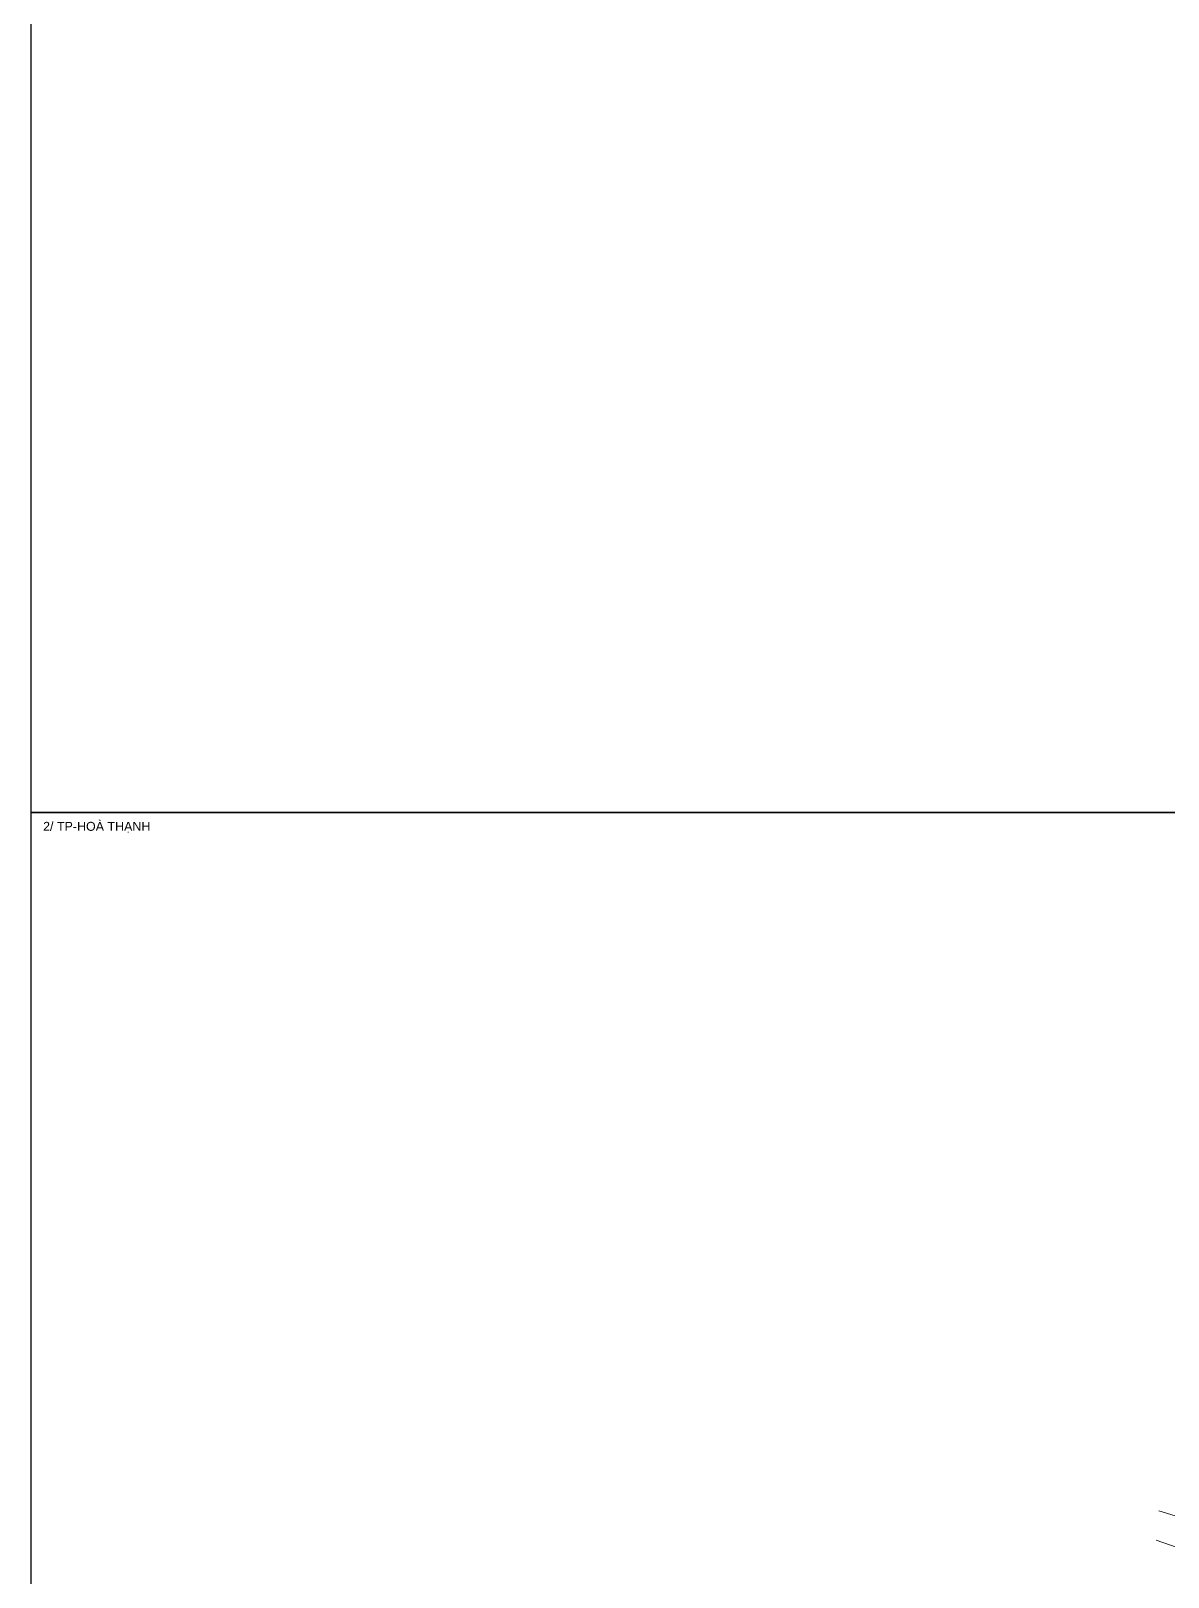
# Model space of a CAD drawing. Header units: inches. Extents: x 595615 to 1194060, y 1190840 to 2385448.
# Drawn here: x 596229 to 596611, y 1192185 to 1192704 of the extents above; entities that cross this region are included whole.
import ezdxf
from ezdxf.enums import TextEntityAlignment as Align

# ---------------------------------------------------------------- set-up
doc = ezdxf.new("R2010")
doc.units = ezdxf.units.IN
doc.header["$MEASUREMENT"] = 0
doc.layers.get('Defpoints').update_dxf_attribs({"color": 1})
doc.layers.add('KHUNG IN', color=7, linetype='Continuous', lineweight=20)
doc.layers.add('Nen_PHUTHANH-TP', color=8, linetype='Continuous', lineweight=5)
doc.styles.add('GHI CHU', font='VHELVEN_0.TTF', dxfattribs={"height": 1.25})

msp = doc.modelspace()

# ---------------------------------------------------------------- linework, layer by layer
at = {"layer": 'Defpoints'}
for points in [[(597361.233, 1192441.604), (597361.233, 1193242.556), (596228.852, 1193242.556), (596228.852, 1192441.604)], [(597361.233, 1191640.651), (597361.233, 1192441.604), (596228.852, 1192441.604), (596228.852, 1191640.651)]]:
    msp.add_lwpolyline(points, close=True, dxfattribs=at)
at = {"layer": 'Nen_PHUTHANH-TP'}
msp.add_line((596627.35, 1192200.862), (596608.18, 1192206.822), dxfattribs=at)
at = {"layer": 'Nen_PHUTHANH-TP', "invisible_edges": 5}
msp.add_3dface([(596607.247, 1192196.925), (596622.8, 1192187.282), (596624.09, 1192191.092)], dxfattribs=at)

# ---------------------------------------------------------------- texts
at = {"layer": 'KHUNG IN', "style": 'GHI CHU'}
msp.add_text('2/ TP-HOAØ THAÏNH', height=3, dxfattribs=at).set_placement((596250.99, 1192437.021), align=Align.MIDDLE)

doc.saveas('drawing.dxf')
